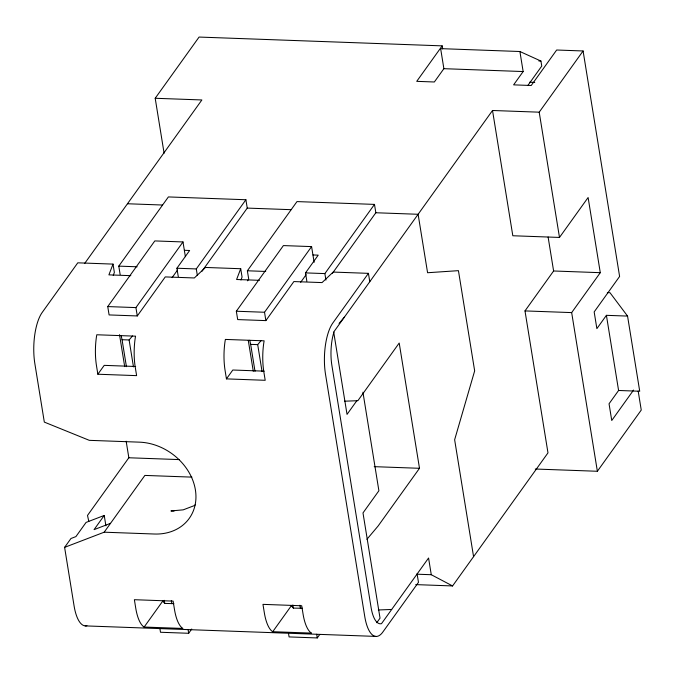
<?xml version="1.0" encoding="UTF-8"?>
<svg xmlns="http://www.w3.org/2000/svg" width="675" height="675" viewBox="0 0 675 675"><rect width="100%" height="100%" fill="white"/><g stroke="black" fill="none" stroke-linecap="round" stroke-linejoin="round"><path stroke-width="1.01" d="M86.923 625.733A37.842 13.762 -87.9 0 1 74.073 605.829L64.606 547.366L104.178 532.195L154.381 534.018A52.034 42.508 35.6 0 0 195.387 489.839A52.034 42.508 35.6 0 0 139.506 442.159L89.303 440.336L44.322 422.103L34.855 363.648A37.842 13.762 -87.9 0 1 42.162 312.5L77.777 262.82L113.012 264.102L108.903 274.868L130.823 275.67M113.24 275.392L114.362 272.447L113.012 264.102M185.38 256.686L182.993 241.945L154.811 240.924L107.747 306.577L109.097 314.93L137.287 315.951L165.265 276.91L194.332 277.965L205.487 267.452L240.713 268.726L236.604 279.501L259.445 280.327M240.95 280.015L242.072 277.079L240.713 268.726M164.101 153.233L155.199 98.272L199.083 37.058L442.167 45.866L442.657 48.904M84.788 263.284L201.876 99.959L155.199 98.272M120.133 274.48L118.783 266.127L168.387 196.931L245.894 199.741L247.253 208.094L201.926 271.308M137.287 315.951L135.928 307.598L182.993 241.945M97.858 374.228L96.508 365.884A37.842 13.762 -87.9 0 1 96.407 337.061L96.795 334.766L135.548 336.167L135.16 338.47A37.842 13.762 -87.9 0 0 135.262 367.284L136.612 375.637L97.858 374.228L104.22 365.361L135.641 366.5M178.268 276.581L176.909 268.237L189.633 250.493L184.393 250.298M172.074 277.661L177.525 270.059M197.336 275.434L196.29 268.937L245.894 199.741M247.514 280.825L248.721 279.138L247.371 270.785L296.983 201.589L374.49 204.398L375.84 212.752L332.353 273.4M64.606 547.366L70.968 538.498L75.912 536.6L86.088 522.408L104.228 515.455L105.907 525.817M126.158 441.205L128.841 457.768L87.505 515.43L88.822 521.471M369.782 281.703L368.423 273.35L333.197 272.076L322.043 282.589L293.861 281.568L265.874 320.608L237.693 319.587L236.334 311.234L283.399 245.582L311.588 246.603L314.128 262.33M104.228 515.455L94.053 529.647L110.54 523.327M442.167 45.866L416.728 81.346L434.346 81.987L443.88 68.681L440.64 48.634L519.902 51.511L540.945 61.062L541.755 66.074L527.825 85.506M104.178 532.195L144.88 475.419L191.928 477.124M265.874 320.608L264.524 312.255L311.588 246.603M226.446 378.886L225.096 370.541A37.842 13.762 -87.9 0 1 224.994 341.719L225.382 339.424L264.136 340.824L263.748 343.128A37.842 13.762 -87.9 0 0 263.849 371.942L265.199 380.295L226.446 378.886L232.808 370.018L264.229 371.157M306.855 281.239L305.505 272.894L318.22 255.15L312.989 254.956M300.662 282.319L306.113 274.717M325.932 280.091L324.877 273.594L374.49 204.398M368.423 273.35L332.809 323.03A37.842 13.762 -87.9 0 0 325.502 374.178L364.728 616.351A37.842 13.762 -87.9 0 0 382.86 632.011L418.475 582.339L417.116 573.986M519.902 51.511L523.15 71.55L513.616 84.856L531.225 85.497L556.664 50.009L583.09 50.971L539.207 112.177L492.522 110.489L334.167 331.383A30.746 11.18 -87.9 0 0 331.864 365.302L371.09 607.483A30.746 11.18 -87.9 0 0 381.502 623.666L428.566 558.014L431.274 574.72L452.579 585.942L547.982 452.874L524.99 310.913L553.61 270.987L548.108 237.018M144.138 627.05L182.891 628.45L182.031 627.885A37.842 13.762 -87.9 0 1 174.479 609.466L173.129 601.113L134.376 599.704L135.726 608.057A37.842 13.762 -87.9 0 0 143.277 626.484L144.138 627.05L162.92 600.843M159.899 628.552L160.498 632.264L188.679 633.285L191.734 629.024M356.813 400.739L347.034 414.382L333.695 332.041M272.725 631.707L311.479 633.108L310.627 632.542A37.842 13.762 -87.9 0 1 303.075 614.123L301.717 605.77L262.963 604.361L264.322 612.714A37.842 13.762 -87.9 0 0 271.873 631.142L272.725 631.707L291.507 605.5M492.522 110.489L512.814 235.752L559.491 237.44L588.111 197.522L600.286 272.683L571.666 312.601L597.367 471.268L535.292 469.024M344.495 401.203L357.868 400.697L399.203 343.035L419.496 468.298L378.152 525.96L366.913 539.3M288.487 633.209L289.086 636.922L317.275 637.942L319.714 634.534M376.768 622.713L380.033 618.148L362.99 512.924L378.894 490.75L362.931 392.209M633.555 390.074L611.752 420.491L609.044 403.793L618.587 390.479L639.723 391.247L627.556 316.086L606.412 315.326L596.877 328.632L594.169 311.926L619.608 276.446L583.09 50.971M597.367 471.268L641.25 410.062L638.17 391.019M133.473 366.922L129.111 339.964L132.486 335.956M262.06 371.579L257.698 344.621L261.073 340.613M339.052 323.468L344.343 317.183M195.505 504.613L194.147 505.676L183.203 509.844L170.918 510.95L174.066 511.068M162.683 601.172L164.776 603.442L173.863 603.619M291.271 605.829L293.363 608.099L302.459 608.276M378.312 609.972L391.677 609.466M538.861 60.986L540.945 61.062M443.88 68.681L523.15 71.55M529.512 82.232L534.769 82.426M127.465 203.757L162.523 205.023M247.253 208.094L291.035 209.68M375.84 212.752L418.112 214.279L427.579 272.734L458.435 270.658L474.66 370.87L454.638 439.754L473.572 556.673M553.61 270.987L600.286 272.683M118.783 266.127L137.135 266.794M176.909 268.237L196.29 268.937M247.371 270.785L265.731 271.451M305.505 272.894L324.877 273.594M607.34 292.604L609.981 292.697L627.556 316.086M524.99 310.913L571.666 312.601M107.747 306.577L135.928 307.598M236.334 311.234L264.524 312.255M121.162 335.602L122.057 339.711L129.111 339.964M249.758 340.259L250.653 344.368L257.698 344.621M128.841 457.768L179.39 459.599M374.212 466.661L419.496 468.298M416.838 574.197L431.274 574.72M415.724 584.609L452.579 585.942M85.126 625.885L375.773 636.407M606.412 315.326L618.587 390.479M539.207 112.177L559.491 237.44M316.668 634.23L317.275 637.942M299.911 605.247L300.409 608.352M250.653 344.368L255.015 371.326M292.866 604.986L293.363 608.099M248.273 340.352L253.285 371.284M188.08 629.572L188.679 633.285M171.315 600.59L171.821 603.695M122.057 339.711L126.428 366.668M164.27 600.328L164.776 603.442M119.517 334.665L124.698 366.626"/></g></svg>
